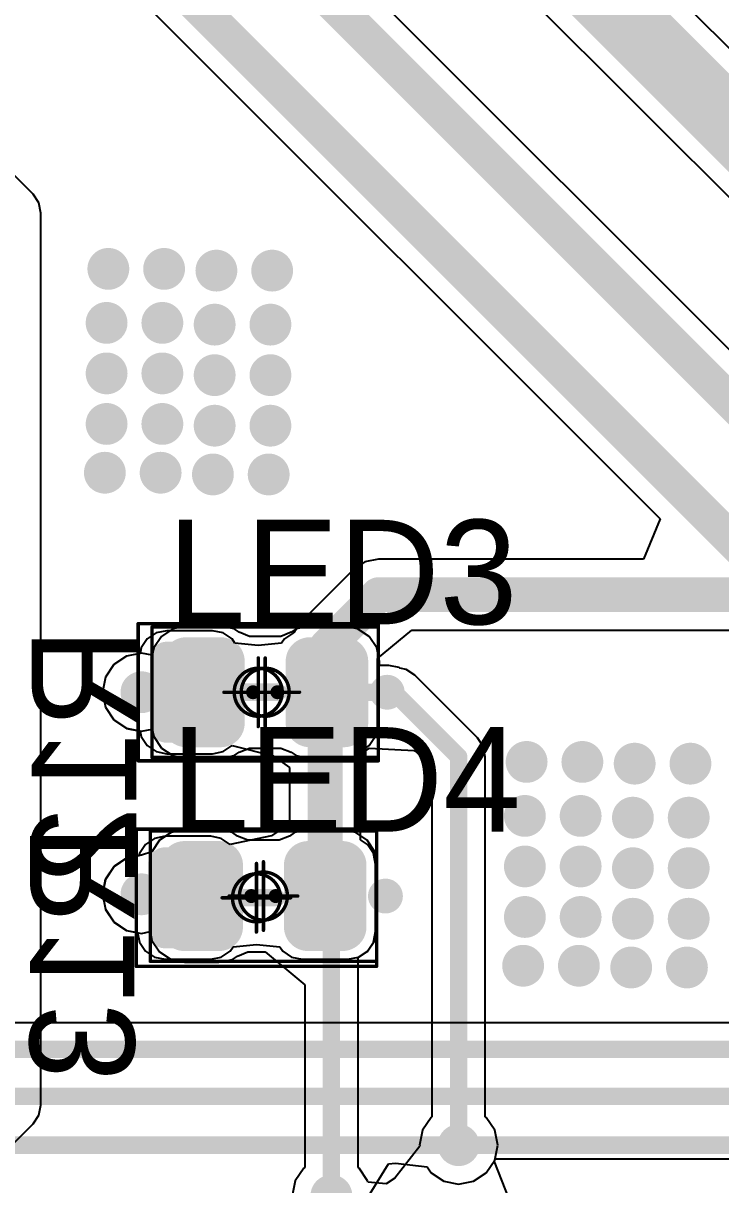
# Model space of a CAD drawing. Header units: millimetres. Extents: x 1.01 to 3.59, y 0.05 to 3.22.
# Drawn here: x 2.311 to 2.711, y 1.269 to 1.936 of the extents above; entities that cross this region are included whole.
import ezdxf

# ---------------------------------------------------------------- set-up
doc = ezdxf.new("R2010")
doc.units = ezdxf.units.MM
doc.header["$MEASUREMENT"] = 0
for name, color, linetype in [('BottomLayer', 5, 'Continuous'), ('BottomOverlay', 54, 'Continuous'), ('BottomPaste', 16, 'Continuous'), ('BottomSolder', 6, 'Continuous'), ('Mechanical15', 56, 'Continuous'), ('MultiLayer', 9, 'Continuous'), ('TopLayer', 1, 'Continuous'), ('TopOverlay', 2, 'Continuous'), ('TopPaste', 8, 'Continuous'), ('TopSolder', 216, 'Continuous'), ('ViaHoleLayer', 16, 'Continuous')]:
    doc.layers.add(name, color=color, linetype=linetype)

# ---------------------------------------------------------------- blocks, each defined once
blk = doc.blocks.new('LED_GREEN_0805_135')
at = {"layer": 'Mechanical15', "const_width": 0.00197}
for points in [[(0.06496, 0.0374), (-0.06496, 0.0374)], [(-0.06496, 0.0374), (-0.06496, -0.0374)], [(0.06496, 0.0374), (0.06496, -0.0374)], [(0, 0.01969), (0, -0.01969)], [(0.01969, 0), (-0.01969, 0)], [(0.06496, -0.0374), (-0.06496, -0.0374)]]:
    blk.add_lwpolyline(points, dxfattribs=at)
at = {"layer": 'Mechanical15'}
for points, const_width in [([(-0.06545, 0.0374, 1), (-0.06447, 0.0374, 1)], 0.000984), ([(-0.06545, 0.0374, 1), (-0.06447, 0.0374, 1)], 0.000984), ([(0.06447, 0.0374, 1), (0.06545, 0.0374, 1)], 0.000984), ([(0.06447, 0.0374, 1), (0.06545, 0.0374, 1)], 0.000984), ([(-0.00049, 0.01969, 1), (0.00049, 0.01969, 1)], 0.000984), ([(0.01378, 0, 1), (-0.01378, 0, 1)], 0.00197), ([(-0.02018, 0, 1), (-0.01919, 0, 1)], 0.000984), ([(-0.01427, 0, 1), (-0.01329, 0, 1)], 0.000984), ([(0.01329, 0, 1), (0.01427, 0, 1)], 0.000984), ([(0.01919, 0, 1), (0.02018, 0, 1)], 0.000984), ([(-0.00049, -0.01969, 1), (0.00049, -0.01969, 1)], 0.000984), ([(-0.06545, -0.0374, 1), (-0.06447, -0.0374, 1)], 0.000984), ([(-0.06545, -0.0374, 1), (-0.06447, -0.0374, 1)], 0.000984), ([(0.06447, -0.0374, 1), (0.06545, -0.0374, 1)], 0.000984), ([(0.06447, -0.0374, 1), (0.06545, -0.0374, 1)], 0.000984)]:
    blk.add_lwpolyline(points, format="xyb", close=True, dxfattribs=dict(at, const_width=const_width))
at = {"layer": 'TopLayer', "const_width": 0.00984}
for points in [[(-0.0502, 0.01772, 1), (-0.04035, 0.01772, 1)], [(-0.03051, 0.01772, 1), (-0.02067, 0.01772, 1)], [(0.02067, 0.01772, 1), (0.03051, 0.01772, 1)], [(0.04035, 0.01772, 1), (0.0502, 0.01772, 1)], [(-0.0502, -0.01772, 1), (-0.04035, -0.01772, 1)], [(-0.03051, -0.01772, 1), (-0.02067, -0.01772, 1)], [(0.02067, -0.01772, 1), (0.03051, -0.01772, 1)], [(0.04035, -0.01772, 1), (0.0502, -0.01772, 1)]]:
    blk.add_lwpolyline(points, format="xyb", close=True, dxfattribs=at)
at = {"layer": 'TopLayer'}
for points in [[(-0.02559, -0.02756), (-0.02559, 0.02756), (-0.04528, -0.02756), (-0.04528, 0.02756)], [(0.04528, -0.02756), (0.04528, 0.02756), (0.02559, -0.02756), (0.02559, 0.02756)], [(-0.01575, -0.01772), (-0.01575, 0.01772), (-0.05512, -0.01772), (-0.05512, 0.01772)], [(0.05512, -0.01772), (0.05512, 0.01772), (0.01575, -0.01772), (0.01575, 0.01772)]]:
    blk.add_solid(points, dxfattribs=at)
at = {"layer": 'TopOverlay'}
for points, const_width in [([(-0.065, 0, 1), (-0.075, 0, 1)], 0.01), ([(-0.0775, 0, 1), (-0.0725, 0, 1)], 0.005), ([(-0.0675, 0, 1), (-0.0625, 0, 1)], 0.005), ([(-0.009, 0, 1), (-0.005, 0, 1)], 0.004), ([(0.005, 0, 1), (0.009, 0, 1)], 0.004)]:
    blk.add_lwpolyline(points, format="xyb", close=True, dxfattribs=dict(at, const_width=const_width))
at = {"layer": 'TopOverlay', "const_width": 0.008}
blk.add_lwpolyline([(0.007, 0), (-0.007, 0)], dxfattribs=at)
at = {"layer": 'TopPaste', "const_width": 0.00984}
for points in [[(-0.0502, 0.01772, 1), (-0.04035, 0.01772, 1)], [(-0.03051, 0.01772, 1), (-0.02067, 0.01772, 1)], [(0.02067, 0.01772, 1), (0.03051, 0.01772, 1)], [(0.04035, 0.01772, 1), (0.0502, 0.01772, 1)], [(-0.0502, -0.01772, 1), (-0.04035, -0.01772, 1)], [(-0.03051, -0.01772, 1), (-0.02067, -0.01772, 1)], [(0.02067, -0.01772, 1), (0.03051, -0.01772, 1)], [(0.04035, -0.01772, 1), (0.0502, -0.01772, 1)]]:
    blk.add_lwpolyline(points, format="xyb", close=True, dxfattribs=at)
at = {"layer": 'TopPaste'}
for points in [[(-0.02559, -0.02756), (-0.02559, 0.02756), (-0.04528, -0.02756), (-0.04528, 0.02756)], [(0.04528, -0.02756), (0.04528, 0.02756), (0.02559, -0.02756), (0.02559, 0.02756)], [(-0.01575, -0.01772), (-0.01575, 0.01772), (-0.05512, -0.01772), (-0.05512, 0.01772)], [(0.05512, -0.01772), (0.05512, 0.01772), (0.01575, -0.01772), (0.01575, 0.01772)]]:
    blk.add_solid(points, dxfattribs=at)
at = {"layer": 'TopSolder', "const_width": 0.01384}
for points in [[(-0.0522, 0.01772, 1), (-0.03835, 0.01772, 1)], [(-0.03251, 0.01772, 1), (-0.01867, 0.01772, 1)], [(0.01867, 0.01772, 1), (0.03251, 0.01772, 1)], [(0.03835, 0.01772, 1), (0.0522, 0.01772, 1)], [(-0.0522, -0.01772, 1), (-0.03835, -0.01772, 1)], [(-0.03251, -0.01772, 1), (-0.01867, -0.01772, 1)], [(0.01867, -0.01772, 1), (0.03251, -0.01772, 1)], [(0.03835, -0.01772, 1), (0.0522, -0.01772, 1)]]:
    blk.add_lwpolyline(points, format="xyb", close=True, dxfattribs=at)
at = {"layer": 'TopSolder'}
for points in [[(-0.02559, -0.03156), (-0.02559, 0.03156), (-0.04528, -0.03156), (-0.04528, 0.03156)], [(0.04528, -0.03156), (0.04528, 0.03156), (0.02559, -0.03156), (0.02559, 0.03156)], [(-0.01175, -0.01772), (-0.01175, 0.01772), (-0.05912, -0.01772), (-0.05912, 0.01772)], [(0.05912, -0.01772), (0.05912, 0.01772), (0.01175, -0.01772), (0.01175, 0.01772)]]:
    blk.add_solid(points, dxfattribs=at)
blk = doc.blocks.new('LED_GREEN_0805_136')
at = {"layer": 'Mechanical15', "const_width": 0.00197}
for points in [[(0.06496, 0.0374), (-0.06496, 0.0374)], [(-0.06496, 0.0374), (-0.06496, -0.0374)], [(0.06496, 0.0374), (0.06496, -0.0374)], [(0, 0.01969), (0, -0.01969)], [(0.01969, 0), (-0.01969, 0)], [(0.06496, -0.0374), (-0.06496, -0.0374)]]:
    blk.add_lwpolyline(points, dxfattribs=at)
at = {"layer": 'Mechanical15'}
for points, const_width in [([(-0.06545, 0.0374, 1), (-0.06447, 0.0374, 1)], 0.000984), ([(-0.06545, 0.0374, 1), (-0.06447, 0.0374, 1)], 0.000984), ([(0.06447, 0.0374, 1), (0.06545, 0.0374, 1)], 0.000984), ([(0.06447, 0.0374, 1), (0.06545, 0.0374, 1)], 0.000984), ([(-0.00049, 0.01969, 1), (0.00049, 0.01969, 1)], 0.000984), ([(0.01378, 0, 1), (-0.01378, 0, 1)], 0.00197), ([(-0.02018, 0, 1), (-0.01919, 0, 1)], 0.000984), ([(-0.01427, 0, 1), (-0.01329, 0, 1)], 0.000984), ([(0.01329, 0, 1), (0.01427, 0, 1)], 0.000984), ([(0.01919, 0, 1), (0.02018, 0, 1)], 0.000984), ([(-0.00049, -0.01969, 1), (0.00049, -0.01969, 1)], 0.000984), ([(-0.06545, -0.0374, 1), (-0.06447, -0.0374, 1)], 0.000984), ([(-0.06545, -0.0374, 1), (-0.06447, -0.0374, 1)], 0.000984), ([(0.06447, -0.0374, 1), (0.06545, -0.0374, 1)], 0.000984), ([(0.06447, -0.0374, 1), (0.06545, -0.0374, 1)], 0.000984)]:
    blk.add_lwpolyline(points, format="xyb", close=True, dxfattribs=dict(at, const_width=const_width))
at = {"layer": 'TopLayer', "const_width": 0.00984}
for points in [[(-0.0502, 0.01772, 1), (-0.04035, 0.01772, 1)], [(-0.03051, 0.01772, 1), (-0.02067, 0.01772, 1)], [(0.02067, 0.01772, 1), (0.03051, 0.01772, 1)], [(0.04035, 0.01772, 1), (0.0502, 0.01772, 1)], [(-0.0502, -0.01772, 1), (-0.04035, -0.01772, 1)], [(-0.03051, -0.01772, 1), (-0.02067, -0.01772, 1)], [(0.02067, -0.01772, 1), (0.03051, -0.01772, 1)], [(0.04035, -0.01772, 1), (0.0502, -0.01772, 1)]]:
    blk.add_lwpolyline(points, format="xyb", close=True, dxfattribs=at)
at = {"layer": 'TopLayer'}
for points in [[(-0.02559, -0.02756), (-0.02559, 0.02756), (-0.04528, -0.02756), (-0.04528, 0.02756)], [(0.04528, -0.02756), (0.04528, 0.02756), (0.02559, -0.02756), (0.02559, 0.02756)], [(-0.01575, -0.01772), (-0.01575, 0.01772), (-0.05512, -0.01772), (-0.05512, 0.01772)], [(0.05512, -0.01772), (0.05512, 0.01772), (0.01575, -0.01772), (0.01575, 0.01772)]]:
    blk.add_solid(points, dxfattribs=at)
at = {"layer": 'TopOverlay'}
for points, const_width in [([(-0.065, 0, 1), (-0.075, 0, 1)], 0.01), ([(-0.0775, 0, 1), (-0.0725, 0, 1)], 0.005), ([(-0.0675, 0, 1), (-0.0625, 0, 1)], 0.005), ([(-0.009, 0, 1), (-0.005, 0, 1)], 0.004), ([(0.005, 0, 1), (0.009, 0, 1)], 0.004)]:
    blk.add_lwpolyline(points, format="xyb", close=True, dxfattribs=dict(at, const_width=const_width))
at = {"layer": 'TopOverlay', "const_width": 0.008}
blk.add_lwpolyline([(0.007, 0), (-0.007, 0)], dxfattribs=at)
at = {"layer": 'TopPaste', "const_width": 0.00984}
for points in [[(-0.0502, 0.01772, 1), (-0.04035, 0.01772, 1)], [(-0.03051, 0.01772, 1), (-0.02067, 0.01772, 1)], [(0.02067, 0.01772, 1), (0.03051, 0.01772, 1)], [(0.04035, 0.01772, 1), (0.0502, 0.01772, 1)], [(-0.0502, -0.01772, 1), (-0.04035, -0.01772, 1)], [(-0.03051, -0.01772, 1), (-0.02067, -0.01772, 1)], [(0.02067, -0.01772, 1), (0.03051, -0.01772, 1)], [(0.04035, -0.01772, 1), (0.0502, -0.01772, 1)]]:
    blk.add_lwpolyline(points, format="xyb", close=True, dxfattribs=at)
at = {"layer": 'TopPaste'}
for points in [[(-0.02559, -0.02756), (-0.02559, 0.02756), (-0.04528, -0.02756), (-0.04528, 0.02756)], [(0.04528, -0.02756), (0.04528, 0.02756), (0.02559, -0.02756), (0.02559, 0.02756)], [(-0.01575, -0.01772), (-0.01575, 0.01772), (-0.05512, -0.01772), (-0.05512, 0.01772)], [(0.05512, -0.01772), (0.05512, 0.01772), (0.01575, -0.01772), (0.01575, 0.01772)]]:
    blk.add_solid(points, dxfattribs=at)
at = {"layer": 'TopSolder', "const_width": 0.01384}
for points in [[(-0.0522, 0.01772, 1), (-0.03835, 0.01772, 1)], [(-0.03251, 0.01772, 1), (-0.01867, 0.01772, 1)], [(0.01867, 0.01772, 1), (0.03251, 0.01772, 1)], [(0.03835, 0.01772, 1), (0.0522, 0.01772, 1)], [(-0.0522, -0.01772, 1), (-0.03835, -0.01772, 1)], [(-0.03251, -0.01772, 1), (-0.01867, -0.01772, 1)], [(0.01867, -0.01772, 1), (0.03251, -0.01772, 1)], [(0.03835, -0.01772, 1), (0.0522, -0.01772, 1)]]:
    blk.add_lwpolyline(points, format="xyb", close=True, dxfattribs=at)
at = {"layer": 'TopSolder'}
for points in [[(-0.02559, -0.03156), (-0.02559, 0.03156), (-0.04528, -0.03156), (-0.04528, 0.03156)], [(0.04528, -0.03156), (0.04528, 0.03156), (0.02559, -0.03156), (0.02559, 0.03156)], [(-0.01175, -0.01772), (-0.01175, 0.01772), (-0.05912, -0.01772), (-0.05912, 0.01772)], [(0.05912, -0.01772), (0.05912, 0.01772), (0.01175, -0.01772), (0.01175, 0.01772)]]:
    blk.add_solid(points, dxfattribs=at)
blk = doc.blocks.new('RESC2013X38N_0805_NOOVERLAY_B_140')
at = {"layer": 'BottomLayer', "const_width": 0.00561}
for points in [[(-0.02219, 0.05246, 1), (-0.01658, 0.05246, 1)], [(0.01658, 0.05246, 1), (0.02219, 0.05246, 1)], [(-0.02219, 0.02628, 1), (-0.01658, 0.02628, 1)], [(0.01658, 0.02628, 1), (0.02219, 0.02628, 1)], [(-0.02219, -0.02628, 1), (-0.01658, -0.02628, 1)], [(0.01658, -0.02628, 1), (0.02219, -0.02628, 1)], [(-0.02219, -0.05246, 1), (-0.01658, -0.05246, 1)], [(0.01658, -0.05246, 1), (0.02219, -0.05246, 1)]]:
    blk.add_lwpolyline(points, format="xyb", close=True, dxfattribs=at)
at = {"layer": 'BottomLayer'}
for points in [[(-0.01939, 0.02067), (0.01939, 0.02067), (-0.01939, 0.05807), (0.01939, 0.05807)], [(-0.025, 0.02628), (0.025, 0.02628), (-0.025, 0.05246), (0.025, 0.05246)], [(-0.025, -0.05246), (0.025, -0.05246), (-0.025, -0.02628), (0.025, -0.02628)], [(-0.01939, -0.05807), (0.01939, -0.05807), (-0.01939, -0.02067), (0.01939, -0.02067)]]:
    blk.add_solid(points, dxfattribs=at)
at = {"layer": 'BottomOverlay', "const_width": 0.01}
blk.add_lwpolyline([(-0.00002, -0.01142), (-0.00002, 0.01142)], dxfattribs=at)
at = {"layer": 'BottomOverlay', "const_width": 0.005}
for points in [[(-0.00252, 0.01142, 1), (0.00248, 0.01142, 1)], [(-0.00252, -0.01142, 1), (0.00248, -0.01142, 1)]]:
    blk.add_lwpolyline(points, format="xyb", close=True, dxfattribs=at)
at = {"layer": 'BottomPaste', "const_width": 0.00561}
for points in [[(-0.02219, 0.05246, 1), (-0.01658, 0.05246, 1)], [(0.01658, 0.05246, 1), (0.02219, 0.05246, 1)], [(-0.02219, 0.02628, 1), (-0.01658, 0.02628, 1)], [(0.01658, 0.02628, 1), (0.02219, 0.02628, 1)], [(-0.02219, -0.02628, 1), (-0.01658, -0.02628, 1)], [(0.01658, -0.02628, 1), (0.02219, -0.02628, 1)], [(-0.02219, -0.05246, 1), (-0.01658, -0.05246, 1)], [(0.01658, -0.05246, 1), (0.02219, -0.05246, 1)]]:
    blk.add_lwpolyline(points, format="xyb", close=True, dxfattribs=at)
at = {"layer": 'BottomPaste'}
for points in [[(-0.01939, 0.02067), (0.01939, 0.02067), (-0.01939, 0.05807), (0.01939, 0.05807)], [(-0.025, 0.02628), (0.025, 0.02628), (-0.025, 0.05246), (0.025, 0.05246)], [(-0.025, -0.05246), (0.025, -0.05246), (-0.025, -0.02628), (0.025, -0.02628)], [(-0.01939, -0.05807), (0.01939, -0.05807), (-0.01939, -0.02067), (0.01939, -0.02067)]]:
    blk.add_solid(points, dxfattribs=at)
at = {"layer": 'BottomSolder', "const_width": 0.00961}
for points in [[(-0.02419, 0.05246, 1), (-0.01458, 0.05246, 1)], [(0.01458, 0.05246, 1), (0.02419, 0.05246, 1)], [(-0.02419, 0.02628, 1), (-0.01458, 0.02628, 1)], [(0.01458, 0.02628, 1), (0.02419, 0.02628, 1)], [(-0.02419, -0.02628, 1), (-0.01458, -0.02628, 1)], [(0.01458, -0.02628, 1), (0.02419, -0.02628, 1)], [(-0.02419, -0.05246, 1), (-0.01458, -0.05246, 1)], [(0.01458, -0.05246, 1), (0.02419, -0.05246, 1)]]:
    blk.add_lwpolyline(points, format="xyb", close=True, dxfattribs=at)
at = {"layer": 'BottomSolder'}
for points in [[(-0.01939, 0.01667), (0.01939, 0.01667), (-0.01939, 0.06207), (0.01939, 0.06207)], [(-0.029, 0.02628), (0.029, 0.02628), (-0.029, 0.05246), (0.029, 0.05246)], [(-0.01939, -0.06207), (0.01939, -0.06207), (-0.01939, -0.01667), (0.01939, -0.01667)], [(-0.029, -0.05246), (0.029, -0.05246), (-0.029, -0.02628), (0.029, -0.02628)]]:
    blk.add_solid(points, dxfattribs=at)
at = {"layer": 'Mechanical15', "const_width": 0.00197}
for points in [[(0.03937, 0.0689), (-0.03937, 0.0689)], [(-0.03937, -0.0689), (-0.03937, 0.0689)], [(0.03937, -0.0689), (0.03937, 0.0689)], [(0, -0.01969), (0, 0.01968)], [(0.01968, 0), (-0.01969, 0)], [(0.03937, -0.0689), (-0.03937, -0.0689)]]:
    blk.add_lwpolyline(points, dxfattribs=at)
at = {"layer": 'Mechanical15'}
for points, const_width in [([(-0.03986, 0.0689, 1), (-0.03888, 0.0689, 1)], 0.000984), ([(-0.03986, 0.0689, 1), (-0.03888, 0.0689, 1)], 0.000984), ([(0.03888, 0.0689, 1), (0.03986, 0.0689, 1)], 0.000984), ([(0.03888, 0.0689, 1), (0.03986, 0.0689, 1)], 0.000984), ([(-0.00049, 0.01968, 1), (0.00049, 0.01968, 1)], 0.000984), ([(0.01378, 0, 1), (-0.01378, 0, 1)], 0.00197), ([(-0.02018, 0, 1), (-0.01919, 0, 1)], 0.000984), ([(-0.01427, 0, 1), (-0.01329, 0, 1)], 0.000984), ([(0.01329, 0, 1), (0.01427, 0, 1)], 0.000984), ([(0.01919, 0, 1), (0.02018, 0, 1)], 0.000984), ([(-0.00049, -0.01969, 1), (0.00049, -0.01969, 1)], 0.000984), ([(-0.03986, -0.0689, 1), (-0.03888, -0.0689, 1)], 0.000984), ([(-0.03986, -0.0689, 1), (-0.03888, -0.0689, 1)], 0.000984), ([(0.03888, -0.0689, 1), (0.03986, -0.0689, 1)], 0.000984), ([(0.03888, -0.0689, 1), (0.03986, -0.0689, 1)], 0.000984)]:
    blk.add_lwpolyline(points, format="xyb", close=True, dxfattribs=dict(at, const_width=const_width))
blk = doc.blocks.new('RESC2013X38N_0805_NOOVERLAY_B_141')
at = {"layer": 'BottomLayer', "const_width": 0.00561}
for points in [[(-0.02219, 0.05246, 1), (-0.01658, 0.05246, 1)], [(0.01658, 0.05246, 1), (0.02219, 0.05246, 1)], [(-0.02219, 0.02628, 1), (-0.01658, 0.02628, 1)], [(0.01658, 0.02628, 1), (0.02219, 0.02628, 1)], [(-0.02219, -0.02628, 1), (-0.01658, -0.02628, 1)], [(0.01658, -0.02628, 1), (0.02219, -0.02628, 1)], [(-0.02219, -0.05246, 1), (-0.01658, -0.05246, 1)], [(0.01658, -0.05246, 1), (0.02219, -0.05246, 1)]]:
    blk.add_lwpolyline(points, format="xyb", close=True, dxfattribs=at)
at = {"layer": 'BottomLayer'}
for points in [[(-0.01939, 0.02067), (0.01939, 0.02067), (-0.01939, 0.05807), (0.01939, 0.05807)], [(-0.025, 0.02628), (0.025, 0.02628), (-0.025, 0.05246), (0.025, 0.05246)], [(-0.025, -0.05246), (0.025, -0.05246), (-0.025, -0.02628), (0.025, -0.02628)], [(-0.01939, -0.05807), (0.01939, -0.05807), (-0.01939, -0.02067), (0.01939, -0.02067)]]:
    blk.add_solid(points, dxfattribs=at)
at = {"layer": 'BottomOverlay', "const_width": 0.01}
blk.add_lwpolyline([(-0.00002, -0.01142), (-0.00002, 0.01142)], dxfattribs=at)
at = {"layer": 'BottomOverlay', "const_width": 0.005}
for points in [[(-0.00252, 0.01142, 1), (0.00248, 0.01142, 1)], [(-0.00252, -0.01142, 1), (0.00248, -0.01142, 1)]]:
    blk.add_lwpolyline(points, format="xyb", close=True, dxfattribs=at)
at = {"layer": 'BottomPaste', "const_width": 0.00561}
for points in [[(-0.02219, 0.05246, 1), (-0.01658, 0.05246, 1)], [(0.01658, 0.05246, 1), (0.02219, 0.05246, 1)], [(-0.02219, 0.02628, 1), (-0.01658, 0.02628, 1)], [(0.01658, 0.02628, 1), (0.02219, 0.02628, 1)], [(-0.02219, -0.02628, 1), (-0.01658, -0.02628, 1)], [(0.01658, -0.02628, 1), (0.02219, -0.02628, 1)], [(-0.02219, -0.05246, 1), (-0.01658, -0.05246, 1)], [(0.01658, -0.05246, 1), (0.02219, -0.05246, 1)]]:
    blk.add_lwpolyline(points, format="xyb", close=True, dxfattribs=at)
at = {"layer": 'BottomPaste'}
for points in [[(-0.01939, 0.02067), (0.01939, 0.02067), (-0.01939, 0.05807), (0.01939, 0.05807)], [(-0.025, 0.02628), (0.025, 0.02628), (-0.025, 0.05246), (0.025, 0.05246)], [(-0.025, -0.05246), (0.025, -0.05246), (-0.025, -0.02628), (0.025, -0.02628)], [(-0.01939, -0.05807), (0.01939, -0.05807), (-0.01939, -0.02067), (0.01939, -0.02067)]]:
    blk.add_solid(points, dxfattribs=at)
at = {"layer": 'BottomSolder', "const_width": 0.00961}
for points in [[(-0.02419, 0.05246, 1), (-0.01458, 0.05246, 1)], [(0.01458, 0.05246, 1), (0.02419, 0.05246, 1)], [(-0.02419, 0.02628, 1), (-0.01458, 0.02628, 1)], [(0.01458, 0.02628, 1), (0.02419, 0.02628, 1)], [(-0.02419, -0.02628, 1), (-0.01458, -0.02628, 1)], [(0.01458, -0.02628, 1), (0.02419, -0.02628, 1)], [(-0.02419, -0.05246, 1), (-0.01458, -0.05246, 1)], [(0.01458, -0.05246, 1), (0.02419, -0.05246, 1)]]:
    blk.add_lwpolyline(points, format="xyb", close=True, dxfattribs=at)
at = {"layer": 'BottomSolder'}
for points in [[(-0.01939, 0.01667), (0.01939, 0.01667), (-0.01939, 0.06207), (0.01939, 0.06207)], [(-0.029, 0.02628), (0.029, 0.02628), (-0.029, 0.05246), (0.029, 0.05246)], [(-0.01939, -0.06207), (0.01939, -0.06207), (-0.01939, -0.01667), (0.01939, -0.01667)], [(-0.029, -0.05246), (0.029, -0.05246), (-0.029, -0.02628), (0.029, -0.02628)]]:
    blk.add_solid(points, dxfattribs=at)
at = {"layer": 'Mechanical15', "const_width": 0.00197}
for points in [[(0.03937, 0.0689), (-0.03937, 0.0689)], [(-0.03937, -0.0689), (-0.03937, 0.0689)], [(0.03937, -0.0689), (0.03937, 0.0689)], [(0, -0.01969), (0, 0.01968)], [(0.01968, 0), (-0.01969, 0)], [(0.03937, -0.0689), (-0.03937, -0.0689)]]:
    blk.add_lwpolyline(points, dxfattribs=at)
at = {"layer": 'Mechanical15'}
for points, const_width in [([(-0.03986, 0.0689, 1), (-0.03888, 0.0689, 1)], 0.000984), ([(-0.03986, 0.0689, 1), (-0.03888, 0.0689, 1)], 0.000984), ([(0.03888, 0.0689, 1), (0.03986, 0.0689, 1)], 0.000984), ([(0.03888, 0.0689, 1), (0.03986, 0.0689, 1)], 0.000984), ([(-0.00049, 0.01968, 1), (0.00049, 0.01968, 1)], 0.000984), ([(0.01378, 0, 1), (-0.01378, 0, 1)], 0.00197), ([(-0.02018, 0, 1), (-0.01919, 0, 1)], 0.000984), ([(-0.01427, 0, 1), (-0.01329, 0, 1)], 0.000984), ([(0.01329, 0, 1), (0.01427, 0, 1)], 0.000984), ([(0.01919, 0, 1), (0.02018, 0, 1)], 0.000984), ([(-0.00049, -0.01969, 1), (0.00049, -0.01969, 1)], 0.000984), ([(-0.03986, -0.0689, 1), (-0.03888, -0.0689, 1)], 0.000984), ([(-0.03986, -0.0689, 1), (-0.03888, -0.0689, 1)], 0.000984), ([(0.03888, -0.0689, 1), (0.03986, -0.0689, 1)], 0.000984), ([(0.03888, -0.0689, 1), (0.03986, -0.0689, 1)], 0.000984)]:
    blk.add_lwpolyline(points, format="xyb", close=True, dxfattribs=dict(at, const_width=const_width))

msp = doc.modelspace()

# ---------------------------------------------------------------- linework, layer by layer
at = {"layer": 'BottomLayer'}
for p, q in [((2.8424, 1.7954), (2.36426, 2.27353)), ((2.76764, 1.69719), (2.22742, 2.23742)), ((2.3126, 2.2396), (2.79074, 1.76147)), ((2.212, 2.11616), (2.67667, 1.65149)), ((2.67667, 1.65149), (2.66711, 1.62839)), ((2.5072, 1.62684), (2.50058, 1.62242)), ((2.515, 1.62839), (2.5072, 1.62684)), ((2.66711, 1.62839), (2.515, 1.62839)), ((2.50058, 1.62242), (2.47101, 1.59285)), ((2.39354, 1.58731), (2.38745, 1.58609)), ((2.41972, 1.58731), (2.39354, 1.58731)), ((2.42581, 1.58609), (2.41972, 1.58731)), ((2.47101, 1.59285), (2.46659, 1.58624)), ((2.51438, 1.57139), (2.53412, 1.58761)), ((2.53412, 1.58761), (2.73792, 1.58761)), ((2.38228, 1.58264), (2.37883, 1.57748)), ((2.38745, 1.58609), (2.38228, 1.58264)), ((2.43097, 1.58264), (2.42581, 1.58609)), ((2.43262, 1.58018), (2.43097, 1.58264)), ((2.446, 1.57873), (2.43262, 1.58018)), ((2.45938, 1.58018), (2.446, 1.57873)), ((2.46103, 1.58264), (2.45938, 1.58018)), ((2.46619, 1.58609), (2.46103, 1.58264)), ((2.46658, 1.58617), (2.46619, 1.58609)), ((2.46659, 1.58624), (2.46658, 1.58617)), ((2.3782, 1.57427), (2.37049, 1.57274)), ((2.37883, 1.57748), (2.3782, 1.57427)), ((2.36314, 1.56786), (2.35832, 1.56065)), ((2.3632, 1.5679), (2.36314, 1.56786)), ((2.36314, 1.56786), (2.36314, 1.56786)), ((2.37041, 1.57272), (2.3632, 1.5679)), ((2.37042, 1.57272), (2.37041, 1.57272)), ((2.37049, 1.57274), (2.37042, 1.57272)), ((2.51438, 1.53261), (2.51438, 1.57139)), ((2.35828, 1.56058), (2.35658, 1.55207)), ((2.35832, 1.56065), (2.35828, 1.56058)), ((2.35828, 1.56058), (2.35828, 1.56058)), ((2.35658, 1.55207), (2.35657, 1.552)), ((2.35657, 1.552), (2.35658, 1.55194)), ((2.35658, 1.55194), (2.35828, 1.54342)), ((2.35828, 1.54342), (2.35828, 1.54342)), ((2.35828, 1.54342), (2.35831, 1.54336)), ((2.35831, 1.54336), (2.36314, 1.53614)), ((2.36314, 1.53614), (2.36314, 1.53614)), ((2.36314, 1.53614), (2.36319, 1.5361)), ((2.36319, 1.5361), (2.37041, 1.53128)), ((2.37041, 1.53128), (2.37042, 1.53128)), ((2.37042, 1.53128), (2.37048, 1.53126)), ((2.37048, 1.53126), (2.3782, 1.52973)), ((2.3782, 1.52973), (2.37883, 1.52652)), ((2.51317, 1.52652), (2.51438, 1.53261)), ((2.37883, 1.52652), (2.38228, 1.52136)), ((2.38228, 1.52136), (2.38745, 1.51791)), ((2.42581, 1.51791), (2.43097, 1.52136)), ((2.43097, 1.52136), (2.4545, 1.51542)), ((2.50476, 1.51805), (2.50971, 1.52136)), ((2.50971, 1.52136), (2.51317, 1.52652)), ((2.38745, 1.51791), (2.39354, 1.51669)), ((2.39354, 1.51669), (2.41972, 1.51669)), ((2.41972, 1.51669), (2.42581, 1.51791)), ((2.4545, 1.51542), (2.46398, 1.50877)), ((2.50476, 1.46729), (2.50476, 1.51805)), ((2.46398, 1.50877), (2.46398, 1.47668)), ((2.46398, 1.47668), (2.45371, 1.46955)), ((2.38645, 1.46809), (2.38128, 1.46464)), ((2.39254, 1.46931), (2.38645, 1.46809)), ((2.41872, 1.46931), (2.39254, 1.46931)), ((2.42481, 1.46809), (2.41872, 1.46931)), ((2.42997, 1.46464), (2.42481, 1.46809)), ((2.45371, 1.46955), (2.42997, 1.46464)), ((2.50871, 1.46464), (2.50476, 1.46729)), ((2.38128, 1.46464), (2.37783, 1.45948)), ((2.51217, 1.45948), (2.50871, 1.46464)), ((2.37042, 1.45672), (2.3632, 1.4519)), ((2.37049, 1.45674), (2.37042, 1.45672)), ((2.37042, 1.45672), (2.37042, 1.45672)), ((2.37757, 1.45815), (2.37049, 1.45674)), ((2.37783, 1.45948), (2.37757, 1.45815)), ((2.51338, 1.45339), (2.51217, 1.45948)), ((2.36314, 1.45186), (2.35832, 1.44465)), ((2.3632, 1.4519), (2.36314, 1.45186)), ((2.36314, 1.45186), (2.36314, 1.45186)), ((2.51338, 1.41461), (2.51338, 1.45339)), ((2.35828, 1.44458), (2.35657, 1.436)), ((2.35832, 1.44465), (2.35828, 1.44458)), ((2.35828, 1.44458), (2.35828, 1.44458)), ((2.35657, 1.436), (2.35657, 1.436)), ((2.35657, 1.436), (2.35658, 1.43594)), ((2.35658, 1.43594), (2.35828, 1.42742)), ((2.35828, 1.42742), (2.35828, 1.42742)), ((2.35828, 1.42742), (2.35831, 1.42736)), ((2.35831, 1.42736), (2.36314, 1.42014)), ((2.36314, 1.42014), (2.36314, 1.42014)), ((2.36314, 1.42014), (2.3632, 1.4201)), ((2.3632, 1.4201), (2.37042, 1.41528)), ((2.37042, 1.41528), (2.37674, 1.41402)), ((2.37674, 1.41402), (2.37783, 1.40852)), ((2.51217, 1.40852), (2.51338, 1.41461)), ((2.37783, 1.40852), (2.38128, 1.40336)), ((2.43162, 1.40582), (2.445, 1.40727)), ((2.445, 1.40727), (2.45838, 1.40582)), ((2.50871, 1.40336), (2.51217, 1.40852)), ((2.38128, 1.40336), (2.38645, 1.39991)), ((2.42481, 1.39991), (2.42997, 1.40336)), ((2.42997, 1.40336), (2.43162, 1.40582)), ((2.45838, 1.40582), (2.46003, 1.40336)), ((2.46003, 1.40336), (2.46519, 1.39991)), ((2.50355, 1.39991), (2.50871, 1.40336)), ((2.38645, 1.39991), (2.39254, 1.39869)), ((2.39254, 1.39869), (2.41872, 1.39869)), ((2.41872, 1.39869), (2.42481, 1.39991)), ((2.46519, 1.39991), (2.47128, 1.39869)), ((2.47128, 1.39869), (2.49746, 1.39869)), ((2.49746, 1.39869), (2.50355, 1.39991)), ((2.999, 1.36229), (1.61233, 1.36229))]:
    msp.add_line(p, q, dxfattribs=at)
for points, const_width in [([(2.334, 2.261), (2.821, 1.774)], 0.04), ([(2.213, 2.223), (2.782, 1.654)], 0.02), ([(2.22, 2.137), (2.747, 1.61)], 0.02), ([(2.48543, 1.57843), (2.515, 1.608)], 0.02), ([(2.515, 1.608), (2.747, 1.608)], 0.02), ([(2.48543, 1.552), (2.48543, 1.57843)], 0.02), ([(2.379, 1.552), (2.40663, 1.552)], 0.02), ([(2.48437, 1.551), (2.48537, 1.552)], 0.02), ([(2.48437, 1.435), (2.48437, 1.551)], 0.02), ([(2.379, 1.436), (2.40363, 1.436)], 0.02), ([(2.40363, 1.436), (2.40563, 1.434)], 0.02), ([(2.48237, 1.433), (2.48437, 1.435)], 0.02), ([(2.48437, 1.435), (2.48537, 1.436)], 0.02), ([(2.48437, 1.434), (2.48437, 1.435)], 0.02), ([(1.606, 1.347), (2.999, 1.347)], 0.01), ([(1.533, 1.32), (2.926, 1.32)], 0.01), ([(1.461, 1.292), (2.672, 1.292)], 0.01), ([(2.672, 1.292), (2.842, 1.292)], 0.01)]:
    msp.add_lwpolyline(points, dxfattribs=dict(at, const_width=const_width))
for points, const_width in [([(2.354, 1.795, 1), (2.366, 1.795, 1)], 0.012), ([(2.386, 1.795, 1), (2.398, 1.795, 1)], 0.012), ([(2.416, 1.794, 1), (2.428, 1.794, 1)], 0.012), ([(2.448, 1.794, 1), (2.46, 1.794, 1)], 0.012), ([(2.353, 1.764, 1), (2.365, 1.764, 1)], 0.012), ([(2.385, 1.764, 1), (2.397, 1.764, 1)], 0.012), ([(2.415, 1.763, 1), (2.427, 1.763, 1)], 0.012), ([(2.447, 1.763, 1), (2.459, 1.763, 1)], 0.012), ([(2.353, 1.735, 1), (2.365, 1.735, 1)], 0.012), ([(2.385, 1.735, 1), (2.397, 1.735, 1)], 0.012), ([(2.415, 1.734, 1), (2.427, 1.734, 1)], 0.012), ([(2.447, 1.734, 1), (2.459, 1.734, 1)], 0.012), ([(2.353, 1.706, 1), (2.365, 1.706, 1)], 0.012), ([(2.385, 1.706, 1), (2.397, 1.706, 1)], 0.012), ([(2.415, 1.705, 1), (2.427, 1.705, 1)], 0.012), ([(2.447, 1.705, 1), (2.459, 1.705, 1)], 0.012), ([(2.352, 1.678, 1), (2.364, 1.678, 1)], 0.012), ([(2.384, 1.678, 1), (2.396, 1.678, 1)], 0.012), ([(2.414, 1.677, 1), (2.426, 1.677, 1)], 0.012), ([(2.446, 1.677, 1), (2.458, 1.677, 1)], 0.012), ([(2.51, 1.608, 1), (2.52, 1.608, 1)], 0.01), ([(2.51, 1.608, 1), (2.52, 1.608, 1)], 0.01), ([(2.48043, 1.57843, 1), (2.49043, 1.57843, 1)], 0.01), ([(2.48043, 1.57843, 1), (2.49043, 1.57843, 1)], 0.01), ([(2.373, 1.552, 1), (2.385, 1.552, 1)], 0.012), ([(2.374, 1.552, 1), (2.384, 1.552, 1)], 0.01), ([(2.40163, 1.552, 1), (2.41163, 1.552, 1)], 0.01), ([(2.47937, 1.551, 1), (2.48937, 1.551, 1)], 0.01), ([(2.47937, 1.551, 1), (2.48937, 1.551, 1)], 0.01), ([(2.48037, 1.552, 1), (2.49037, 1.552, 1)], 0.01), ([(2.48043, 1.552, 1), (2.49043, 1.552, 1)], 0.01), ([(2.594, 1.512, 1), (2.606, 1.512, 1)], 0.012), ([(2.626, 1.512, 1), (2.638, 1.512, 1)], 0.012), ([(2.656, 1.511, 1), (2.668, 1.511, 1)], 0.012), ([(2.688, 1.511, 1), (2.7, 1.511, 1)], 0.012), ([(2.593, 1.481, 1), (2.605, 1.481, 1)], 0.012), ([(2.625, 1.481, 1), (2.637, 1.481, 1)], 0.012), ([(2.655, 1.48, 1), (2.667, 1.48, 1)], 0.012), ([(2.687, 1.48, 1), (2.699, 1.48, 1)], 0.012), ([(2.593, 1.452, 1), (2.605, 1.452, 1)], 0.012), ([(2.625, 1.452, 1), (2.637, 1.452, 1)], 0.012), ([(2.655, 1.451, 1), (2.667, 1.451, 1)], 0.012), ([(2.687, 1.451, 1), (2.699, 1.451, 1)], 0.012), ([(2.373, 1.436, 1), (2.385, 1.436, 1)], 0.012), ([(2.374, 1.436, 1), (2.384, 1.436, 1)], 0.01), ([(2.39863, 1.436, 1), (2.40863, 1.436, 1)], 0.01), ([(2.39863, 1.436, 1), (2.40863, 1.436, 1)], 0.01), ([(2.40063, 1.434, 1), (2.41063, 1.434, 1)], 0.01), ([(2.47737, 1.433, 1), (2.48737, 1.433, 1)], 0.01), ([(2.47937, 1.435, 1), (2.48937, 1.435, 1)], 0.01), ([(2.47937, 1.435, 1), (2.48937, 1.435, 1)], 0.01), ([(2.47937, 1.435, 1), (2.48937, 1.435, 1)], 0.01), ([(2.47937, 1.435, 1), (2.48937, 1.435, 1)], 0.01), ([(2.47937, 1.434, 1), (2.48937, 1.434, 1)], 0.01), ([(2.48037, 1.436, 1), (2.49037, 1.436, 1)], 0.01), ([(2.593, 1.423, 1), (2.605, 1.423, 1)], 0.012), ([(2.625, 1.423, 1), (2.637, 1.423, 1)], 0.012), ([(2.655, 1.422, 1), (2.667, 1.422, 1)], 0.012), ([(2.687, 1.422, 1), (2.699, 1.422, 1)], 0.012), ([(2.592, 1.395, 1), (2.604, 1.395, 1)], 0.012), ([(2.624, 1.395, 1), (2.636, 1.395, 1)], 0.012), ([(2.654, 1.394, 1), (2.666, 1.394, 1)], 0.012), ([(2.686, 1.394, 1), (2.698, 1.394, 1)], 0.012), ([(2.555, 1.292, 1), (2.567, 1.292, 1)], 0.012), ([(2.6695, 1.292, 1), (2.6745, 1.292, 1)], 0.005), ([(2.6695, 1.292, 1), (2.6745, 1.292, 1)], 0.005), ([(2.482, 1.263, 1), (2.494, 1.263, 1)], 0.012)]:
    msp.add_lwpolyline(points, format="xyb", close=True, dxfattribs=dict(at, const_width=const_width))
at = {"layer": 'MultiLayer', "const_width": 0.012}
for points in [[(2.354, 1.795, 1), (2.366, 1.795, 1)], [(2.386, 1.795, 1), (2.398, 1.795, 1)], [(2.416, 1.794, 1), (2.428, 1.794, 1)], [(2.448, 1.794, 1), (2.46, 1.794, 1)], [(2.353, 1.764, 1), (2.365, 1.764, 1)], [(2.385, 1.764, 1), (2.397, 1.764, 1)], [(2.415, 1.763, 1), (2.427, 1.763, 1)], [(2.447, 1.763, 1), (2.459, 1.763, 1)], [(2.353, 1.735, 1), (2.365, 1.735, 1)], [(2.385, 1.735, 1), (2.397, 1.735, 1)], [(2.415, 1.734, 1), (2.427, 1.734, 1)], [(2.447, 1.734, 1), (2.459, 1.734, 1)], [(2.353, 1.706, 1), (2.365, 1.706, 1)], [(2.385, 1.706, 1), (2.397, 1.706, 1)], [(2.415, 1.705, 1), (2.427, 1.705, 1)], [(2.447, 1.705, 1), (2.459, 1.705, 1)], [(2.352, 1.678, 1), (2.364, 1.678, 1)], [(2.384, 1.678, 1), (2.396, 1.678, 1)], [(2.414, 1.677, 1), (2.426, 1.677, 1)], [(2.446, 1.677, 1), (2.458, 1.677, 1)], [(2.373, 1.552, 1), (2.385, 1.552, 1)], [(2.594, 1.512, 1), (2.606, 1.512, 1)], [(2.626, 1.512, 1), (2.638, 1.512, 1)], [(2.656, 1.511, 1), (2.668, 1.511, 1)], [(2.688, 1.511, 1), (2.7, 1.511, 1)], [(2.593, 1.481, 1), (2.605, 1.481, 1)], [(2.625, 1.481, 1), (2.637, 1.481, 1)], [(2.655, 1.48, 1), (2.667, 1.48, 1)], [(2.687, 1.48, 1), (2.699, 1.48, 1)], [(2.593, 1.452, 1), (2.605, 1.452, 1)], [(2.625, 1.452, 1), (2.637, 1.452, 1)], [(2.655, 1.451, 1), (2.667, 1.451, 1)], [(2.687, 1.451, 1), (2.699, 1.451, 1)], [(2.373, 1.436, 1), (2.385, 1.436, 1)], [(2.593, 1.423, 1), (2.605, 1.423, 1)], [(2.625, 1.423, 1), (2.637, 1.423, 1)], [(2.655, 1.422, 1), (2.667, 1.422, 1)], [(2.687, 1.422, 1), (2.699, 1.422, 1)], [(2.592, 1.395, 1), (2.604, 1.395, 1)], [(2.624, 1.395, 1), (2.636, 1.395, 1)], [(2.654, 1.394, 1), (2.666, 1.394, 1)], [(2.686, 1.394, 1), (2.698, 1.394, 1)], [(2.555, 1.292, 1), (2.567, 1.292, 1)], [(2.482, 1.263, 1), (2.494, 1.263, 1)]]:
    msp.add_lwpolyline(points, format="xyb", close=True, dxfattribs=at)
at = {"layer": 'TopLayer'}
for p, q in [((2.31681, 1.83781), (2.245, 1.90963)), ((2.32013, 1.83285), (2.31681, 1.83781)), ((2.32129, 1.827), (2.32013, 1.83285)), ((2.32129, 1.315), (2.32129, 1.827)), ((2.39698, 1.58841), (2.39042, 1.58402)), ((2.40472, 1.58995), (2.39698, 1.58841)), ((2.42441, 1.58995), (2.40472, 1.58995)), ((2.43215, 1.58841), (2.42441, 1.58995)), ((2.43511, 1.58643), (2.43215, 1.58841)), ((2.46785, 1.58841), (2.46489, 1.58643)), ((2.47559, 1.58995), (2.46785, 1.58841)), ((2.49528, 1.58995), (2.47559, 1.58995)), ((2.50302, 1.58841), (2.49528, 1.58995)), ((2.50958, 1.58402), (2.50302, 1.58841)), ((2.39042, 1.58402), (2.38603, 1.57746)), ((2.44096, 1.58402), (2.43511, 1.58643)), ((2.45904, 1.58402), (2.44096, 1.58402)), ((2.46489, 1.58643), (2.45904, 1.58402)), ((2.51397, 1.57746), (2.50958, 1.58402)), ((2.379, 1.57443), (2.37042, 1.57272)), ((2.38519, 1.5732), (2.379, 1.57443)), ((2.38603, 1.57746), (2.38519, 1.5732)), ((2.51551, 1.56972), (2.51397, 1.57746)), ((2.36314, 1.56786), (2.35828, 1.56058)), ((2.37042, 1.57272), (2.36314, 1.56786)), ((2.51551, 1.56729), (2.51551, 1.56972)), ((2.521, 1.56729), (2.51551, 1.56729)), ((2.52685, 1.56613), (2.521, 1.56729)), ((2.35828, 1.56058), (2.35657, 1.552)), ((2.52729, 1.56584), (2.52685, 1.56613)), ((2.53085, 1.56513), (2.52729, 1.56584)), ((2.53581, 1.56181), (2.53085, 1.56513)), ((2.57181, 1.52581), (2.53581, 1.56181)), ((2.35657, 1.552), (2.35828, 1.54342)), ((2.35828, 1.54342), (2.36314, 1.53614)), ((2.36314, 1.53614), (2.37042, 1.53128)), ((2.37042, 1.53128), (2.379, 1.52957)), ((2.379, 1.52957), (2.38519, 1.5308)), ((2.38519, 1.5308), (2.38603, 1.52654)), ((2.38603, 1.52654), (2.39042, 1.51998)), ((2.57513, 1.52085), (2.57181, 1.52581)), ((2.57629, 1.515), (2.57513, 1.52085)), ((2.39042, 1.51998), (2.39698, 1.51559)), ((2.39698, 1.51559), (2.40472, 1.51405)), ((2.40472, 1.51405), (2.42441, 1.51405)), ((2.42441, 1.51405), (2.43215, 1.51559)), ((2.43215, 1.51559), (2.43511, 1.51757)), ((2.43511, 1.51757), (2.44096, 1.51998)), ((2.44096, 1.51998), (2.45904, 1.51998)), ((2.45904, 1.51998), (2.46489, 1.51757)), ((2.46489, 1.51757), (2.46785, 1.51559)), ((2.46785, 1.51559), (2.47559, 1.51405)), ((2.47559, 1.51405), (2.49528, 1.51405)), ((2.49528, 1.51405), (2.50302, 1.51559)), ((2.50302, 1.51559), (2.50958, 1.51998)), ((2.50958, 1.51998), (2.53539, 1.51849)), ((2.53539, 1.51849), (2.53617, 1.5182)), ((2.53617, 1.5182), (2.54571, 1.50867)), ((2.57629, 1.30824), (2.57629, 1.515)), ((2.54571, 1.50867), (2.54571, 1.30824)), ((2.38942, 1.46702), (2.38503, 1.46046)), ((2.39598, 1.47141), (2.38942, 1.46702)), ((2.40372, 1.47295), (2.39598, 1.47141)), ((2.42341, 1.47295), (2.40372, 1.47295)), ((2.43115, 1.47141), (2.42341, 1.47295)), ((2.43411, 1.46943), (2.43115, 1.47141)), ((2.43996, 1.46702), (2.43411, 1.46943)), ((2.45804, 1.46702), (2.43996, 1.46702)), ((2.46389, 1.46943), (2.45804, 1.46702)), ((2.46685, 1.47141), (2.46389, 1.46943)), ((2.47459, 1.47295), (2.46685, 1.47141)), ((2.49428, 1.47295), (2.47459, 1.47295)), ((2.50202, 1.47141), (2.49428, 1.47295)), ((2.50858, 1.46702), (2.50202, 1.47141)), ((2.51297, 1.46046), (2.50858, 1.46702)), ((2.38503, 1.46046), (2.379, 1.45843)), ((2.51451, 1.45272), (2.51297, 1.46046)), ((2.37042, 1.45672), (2.36314, 1.45186)), ((2.379, 1.45843), (2.37042, 1.45672)), ((2.379, 1.45843), (2.379, 1.45843)), ((2.379, 1.45843), (2.379, 1.45843)), ((2.36314, 1.45186), (2.35828, 1.44458)), ((2.51451, 1.41728), (2.51451, 1.45272)), ((2.35826, 1.44452), (2.35657, 1.436)), ((2.35828, 1.44458), (2.35826, 1.44452)), ((2.35828, 1.44458), (2.35828, 1.44458)), ((2.35657, 1.436), (2.35828, 1.42742)), ((2.35828, 1.42742), (2.36314, 1.42014)), ((2.36314, 1.42014), (2.37042, 1.41528)), ((2.37042, 1.41528), (2.379, 1.41357)), ((2.379, 1.41357), (2.38403, 1.41457)), ((2.38403, 1.41457), (2.38503, 1.40954)), ((2.51297, 1.40954), (2.51451, 1.41728)), ((2.38503, 1.40954), (2.38942, 1.40298)), ((2.50858, 1.40298), (2.51297, 1.40954)), ((2.38942, 1.40298), (2.39598, 1.39859)), ((2.43115, 1.39859), (2.43411, 1.40057)), ((2.43411, 1.40057), (2.43996, 1.40298)), ((2.43996, 1.40298), (2.45001, 1.40298)), ((2.45001, 1.40298), (2.47271, 1.38405)), ((2.50329, 1.39945), (2.50858, 1.40298)), ((2.39598, 1.39859), (2.40372, 1.39705)), ((2.40372, 1.39705), (2.42341, 1.39705)), ((2.42341, 1.39705), (2.43115, 1.39859)), ((2.50329, 1.27924), (2.50329, 1.39945)), ((2.47271, 1.38405), (2.47271, 1.27924)), ((2.32013, 1.30915), (2.32129, 1.315)), ((2.31681, 1.30419), (2.32013, 1.30915)), ((2.54514, 1.30786), (2.54028, 1.30058)), ((2.5452, 1.3079), (2.54514, 1.30786)), ((2.54514, 1.30786), (2.54514, 1.30786)), ((2.54571, 1.30824), (2.5452, 1.3079)), ((2.57686, 1.30786), (2.57629, 1.30824)), ((2.58172, 1.30058), (2.57686, 1.30786)), ((2.57686, 1.30786), (2.57686, 1.30786)), ((2.29373, 1.2811), (2.31681, 1.30419)), ((2.54028, 1.30058), (2.53857, 1.292)), ((2.58343, 1.292), (2.58172, 1.30058)), ((2.53868, 1.29146), (2.52435, 1.27305)), ((2.53857, 1.292), (2.53868, 1.29146)), ((2.58172, 1.28342), (2.58343, 1.292)), ((2.51019, 1.26421), (2.52069, 1.28126)), ((2.52069, 1.28126), (2.52479, 1.28171)), ((2.52479, 1.28171), (2.54285, 1.27957)), ((2.57686, 1.27614), (2.58172, 1.28342)), ((2.58145, 1.283), (2.58168, 1.28335)), ((2.59026, 1.26062), (2.58145, 1.283)), ((2.58168, 1.28335), (2.58172, 1.28342)), ((2.58172, 1.28342), (2.58188, 1.28421)), ((2.58172, 1.28342), (2.58172, 1.28342)), ((2.58188, 1.28421), (2.9431, 1.28421)), ((2.47214, 1.27886), (2.46728, 1.27158)), ((2.47271, 1.27924), (2.47214, 1.27886)), ((2.50386, 1.27886), (2.50329, 1.27924)), ((2.50872, 1.27158), (2.50386, 1.27886)), ((2.54285, 1.27957), (2.54514, 1.27614)), ((2.54514, 1.27614), (2.55242, 1.27128)), ((2.56958, 1.27128), (2.57686, 1.27614)), ((2.46728, 1.27158), (2.46557, 1.263)), ((2.50888, 1.27079), (2.50872, 1.27158)), ((2.51943, 1.26985), (2.50888, 1.27079)), ((2.52435, 1.27305), (2.51943, 1.26985)), ((2.55242, 1.27128), (2.561, 1.26957)), ((2.561, 1.26957), (2.56958, 1.27128))]:
    msp.add_line(p, q, dxfattribs=at)
for points, const_width in [([(2.354, 1.795, 1), (2.366, 1.795, 1)], 0.012), ([(2.386, 1.795, 1), (2.398, 1.795, 1)], 0.012), ([(2.416, 1.794, 1), (2.428, 1.794, 1)], 0.012), ([(2.448, 1.794, 1), (2.46, 1.794, 1)], 0.012), ([(2.353, 1.764, 1), (2.365, 1.764, 1)], 0.012), ([(2.385, 1.764, 1), (2.397, 1.764, 1)], 0.012), ([(2.415, 1.763, 1), (2.427, 1.763, 1)], 0.012), ([(2.447, 1.763, 1), (2.459, 1.763, 1)], 0.012), ([(2.353, 1.735, 1), (2.365, 1.735, 1)], 0.012), ([(2.385, 1.735, 1), (2.397, 1.735, 1)], 0.012), ([(2.415, 1.734, 1), (2.427, 1.734, 1)], 0.012), ([(2.447, 1.734, 1), (2.459, 1.734, 1)], 0.012), ([(2.353, 1.706, 1), (2.365, 1.706, 1)], 0.012), ([(2.385, 1.706, 1), (2.397, 1.706, 1)], 0.012), ([(2.415, 1.705, 1), (2.427, 1.705, 1)], 0.012), ([(2.447, 1.705, 1), (2.459, 1.705, 1)], 0.012), ([(2.352, 1.678, 1), (2.364, 1.678, 1)], 0.012), ([(2.384, 1.678, 1), (2.396, 1.678, 1)], 0.012), ([(2.414, 1.677, 1), (2.426, 1.677, 1)], 0.012), ([(2.446, 1.677, 1), (2.458, 1.677, 1)], 0.012), ([(2.373, 1.552, 1), (2.385, 1.552, 1)], 0.012), ([(2.374, 1.552, 1), (2.384, 1.552, 1)], 0.01), ([(2.40957, 1.552, 1), (2.41957, 1.552, 1)], 0.01), ([(2.48293, 1.552, 1), (2.48793, 1.552, 1)], 0.005), ([(2.5185, 1.552, 1), (2.5235, 1.552, 1)], 0.005), ([(2.5225, 1.551, 1), (2.5275, 1.551, 1)], 0.005), ([(2.594, 1.512, 1), (2.606, 1.512, 1)], 0.012), ([(2.626, 1.512, 1), (2.638, 1.512, 1)], 0.012), ([(2.656, 1.511, 1), (2.668, 1.511, 1)], 0.012), ([(2.688, 1.511, 1), (2.7, 1.511, 1)], 0.012), ([(2.5585, 1.515, 1), (2.5635, 1.515, 1)], 0.005), ([(2.5585, 1.515, 1), (2.5635, 1.515, 1)], 0.005), ([(2.593, 1.481, 1), (2.605, 1.481, 1)], 0.012), ([(2.625, 1.481, 1), (2.637, 1.481, 1)], 0.012), ([(2.655, 1.48, 1), (2.667, 1.48, 1)], 0.012), ([(2.687, 1.48, 1), (2.699, 1.48, 1)], 0.012), ([(2.593, 1.452, 1), (2.605, 1.452, 1)], 0.012), ([(2.625, 1.452, 1), (2.637, 1.452, 1)], 0.012), ([(2.655, 1.451, 1), (2.667, 1.451, 1)], 0.012), ([(2.687, 1.451, 1), (2.699, 1.451, 1)], 0.012), ([(2.373, 1.436, 1), (2.385, 1.436, 1)], 0.012), ([(2.373, 1.435, 1), (2.383, 1.435, 1)], 0.01), ([(2.373, 1.435, 1), (2.383, 1.435, 1)], 0.01), ([(2.374, 1.436, 1), (2.384, 1.436, 1)], 0.01), ([(2.40857, 1.435, 1), (2.41857, 1.435, 1)], 0.01), ([(2.48193, 1.435, 1), (2.48693, 1.435, 1)], 0.005), ([(2.4855, 1.43143, 1), (2.4905, 1.43143, 1)], 0.005), ([(2.593, 1.423, 1), (2.605, 1.423, 1)], 0.012), ([(2.625, 1.423, 1), (2.637, 1.423, 1)], 0.012), ([(2.655, 1.422, 1), (2.667, 1.422, 1)], 0.012), ([(2.687, 1.422, 1), (2.699, 1.422, 1)], 0.012), ([(2.4855, 1.42543, 1), (2.4905, 1.42543, 1)], 0.005), ([(2.592, 1.395, 1), (2.604, 1.395, 1)], 0.012), ([(2.624, 1.395, 1), (2.636, 1.395, 1)], 0.012), ([(2.654, 1.394, 1), (2.666, 1.394, 1)], 0.012), ([(2.686, 1.394, 1), (2.698, 1.394, 1)], 0.012), ([(2.555, 1.292, 1), (2.567, 1.292, 1)], 0.012), ([(2.5585, 1.292, 1), (2.5635, 1.292, 1)], 0.005), ([(2.482, 1.263, 1), (2.494, 1.263, 1)], 0.012)]:
    msp.add_lwpolyline(points, format="xyb", close=True, dxfattribs=dict(at, const_width=const_width))
for points, const_width in [([(2.379, 1.552), (2.41457, 1.552)], 0.02), ([(2.48543, 1.552), (2.521, 1.552)], 0.01), ([(2.525, 1.551), (2.561, 1.515)], 0.01), ([(2.561, 1.292), (2.561, 1.515)], 0.01), ([(2.378, 1.435), (2.379, 1.436)], 0.02), ([(2.378, 1.435), (2.41357, 1.435)], 0.02), ([(2.48443, 1.435), (2.488, 1.43143)], 0.01), ([(2.488, 1.263), (2.488, 1.42543)], 0.01)]:
    msp.add_lwpolyline(points, dxfattribs=dict(at, const_width=const_width))
at = {"layer": 'ViaHoleLayer', "const_width": 0.006}
for points in [[(2.357, 1.795, 1), (2.363, 1.795, 1)], [(2.389, 1.795, 1), (2.395, 1.795, 1)], [(2.419, 1.794, 1), (2.425, 1.794, 1)], [(2.451, 1.794, 1), (2.457, 1.794, 1)], [(2.356, 1.764, 1), (2.362, 1.764, 1)], [(2.388, 1.764, 1), (2.394, 1.764, 1)], [(2.418, 1.763, 1), (2.424, 1.763, 1)], [(2.45, 1.763, 1), (2.456, 1.763, 1)], [(2.356, 1.735, 1), (2.362, 1.735, 1)], [(2.388, 1.735, 1), (2.394, 1.735, 1)], [(2.418, 1.734, 1), (2.424, 1.734, 1)], [(2.45, 1.734, 1), (2.456, 1.734, 1)], [(2.356, 1.706, 1), (2.362, 1.706, 1)], [(2.388, 1.706, 1), (2.394, 1.706, 1)], [(2.418, 1.705, 1), (2.424, 1.705, 1)], [(2.45, 1.705, 1), (2.456, 1.705, 1)], [(2.355, 1.678, 1), (2.361, 1.678, 1)], [(2.387, 1.678, 1), (2.393, 1.678, 1)], [(2.417, 1.677, 1), (2.423, 1.677, 1)], [(2.449, 1.677, 1), (2.455, 1.677, 1)], [(2.376, 1.552, 1), (2.382, 1.552, 1)], [(2.597, 1.512, 1), (2.603, 1.512, 1)], [(2.629, 1.512, 1), (2.635, 1.512, 1)], [(2.659, 1.511, 1), (2.665, 1.511, 1)], [(2.691, 1.511, 1), (2.697, 1.511, 1)], [(2.596, 1.481, 1), (2.602, 1.481, 1)], [(2.628, 1.481, 1), (2.634, 1.481, 1)], [(2.658, 1.48, 1), (2.664, 1.48, 1)], [(2.69, 1.48, 1), (2.696, 1.48, 1)], [(2.596, 1.452, 1), (2.602, 1.452, 1)], [(2.628, 1.452, 1), (2.634, 1.452, 1)], [(2.658, 1.451, 1), (2.664, 1.451, 1)], [(2.69, 1.451, 1), (2.696, 1.451, 1)], [(2.376, 1.436, 1), (2.382, 1.436, 1)], [(2.596, 1.423, 1), (2.602, 1.423, 1)], [(2.628, 1.423, 1), (2.634, 1.423, 1)], [(2.658, 1.422, 1), (2.664, 1.422, 1)], [(2.69, 1.422, 1), (2.696, 1.422, 1)], [(2.595, 1.395, 1), (2.601, 1.395, 1)], [(2.627, 1.395, 1), (2.633, 1.395, 1)], [(2.657, 1.394, 1), (2.663, 1.394, 1)], [(2.689, 1.394, 1), (2.695, 1.394, 1)], [(2.558, 1.292, 1), (2.564, 1.292, 1)]]:
    msp.add_lwpolyline(points, format="xyb", close=True, dxfattribs=at)

# ---------------------------------------------------------------- block references
for name, p, rotation in [('RESC2013X38N_0805_NOOVERLAY_B_140', (2.446, 1.552), 270), ('LED_GREEN_0805_135', (2.45, 1.552), 180), ('RESC2013X38N_0805_NOOVERLAY_B_141', (2.445, 1.434), 270), ('LED_GREEN_0805_136', (2.449, 1.435), 180)]:
    msp.add_blockref(name, p, dxfattribs=dict(rotation=rotation))

# ---------------------------------------------------------------- texts
at = {"layer": 'BottomOverlay', "text_generation_flag": 2}
for s, p in [('R12', (2.376, 1.589)), ('R13', (2.375, 1.476))]:
    msp.add_text(s, height=0.06, rotation=90, dxfattribs=at).set_placement(p)
at = {"layer": 'TopOverlay'}
for s, p in [('LED3', (2.394, 1.591)), ('LED4', (2.396, 1.472))]:
    msp.add_text(s, height=0.06, dxfattribs=at).set_placement(p)

doc.saveas('drawing.dxf')
